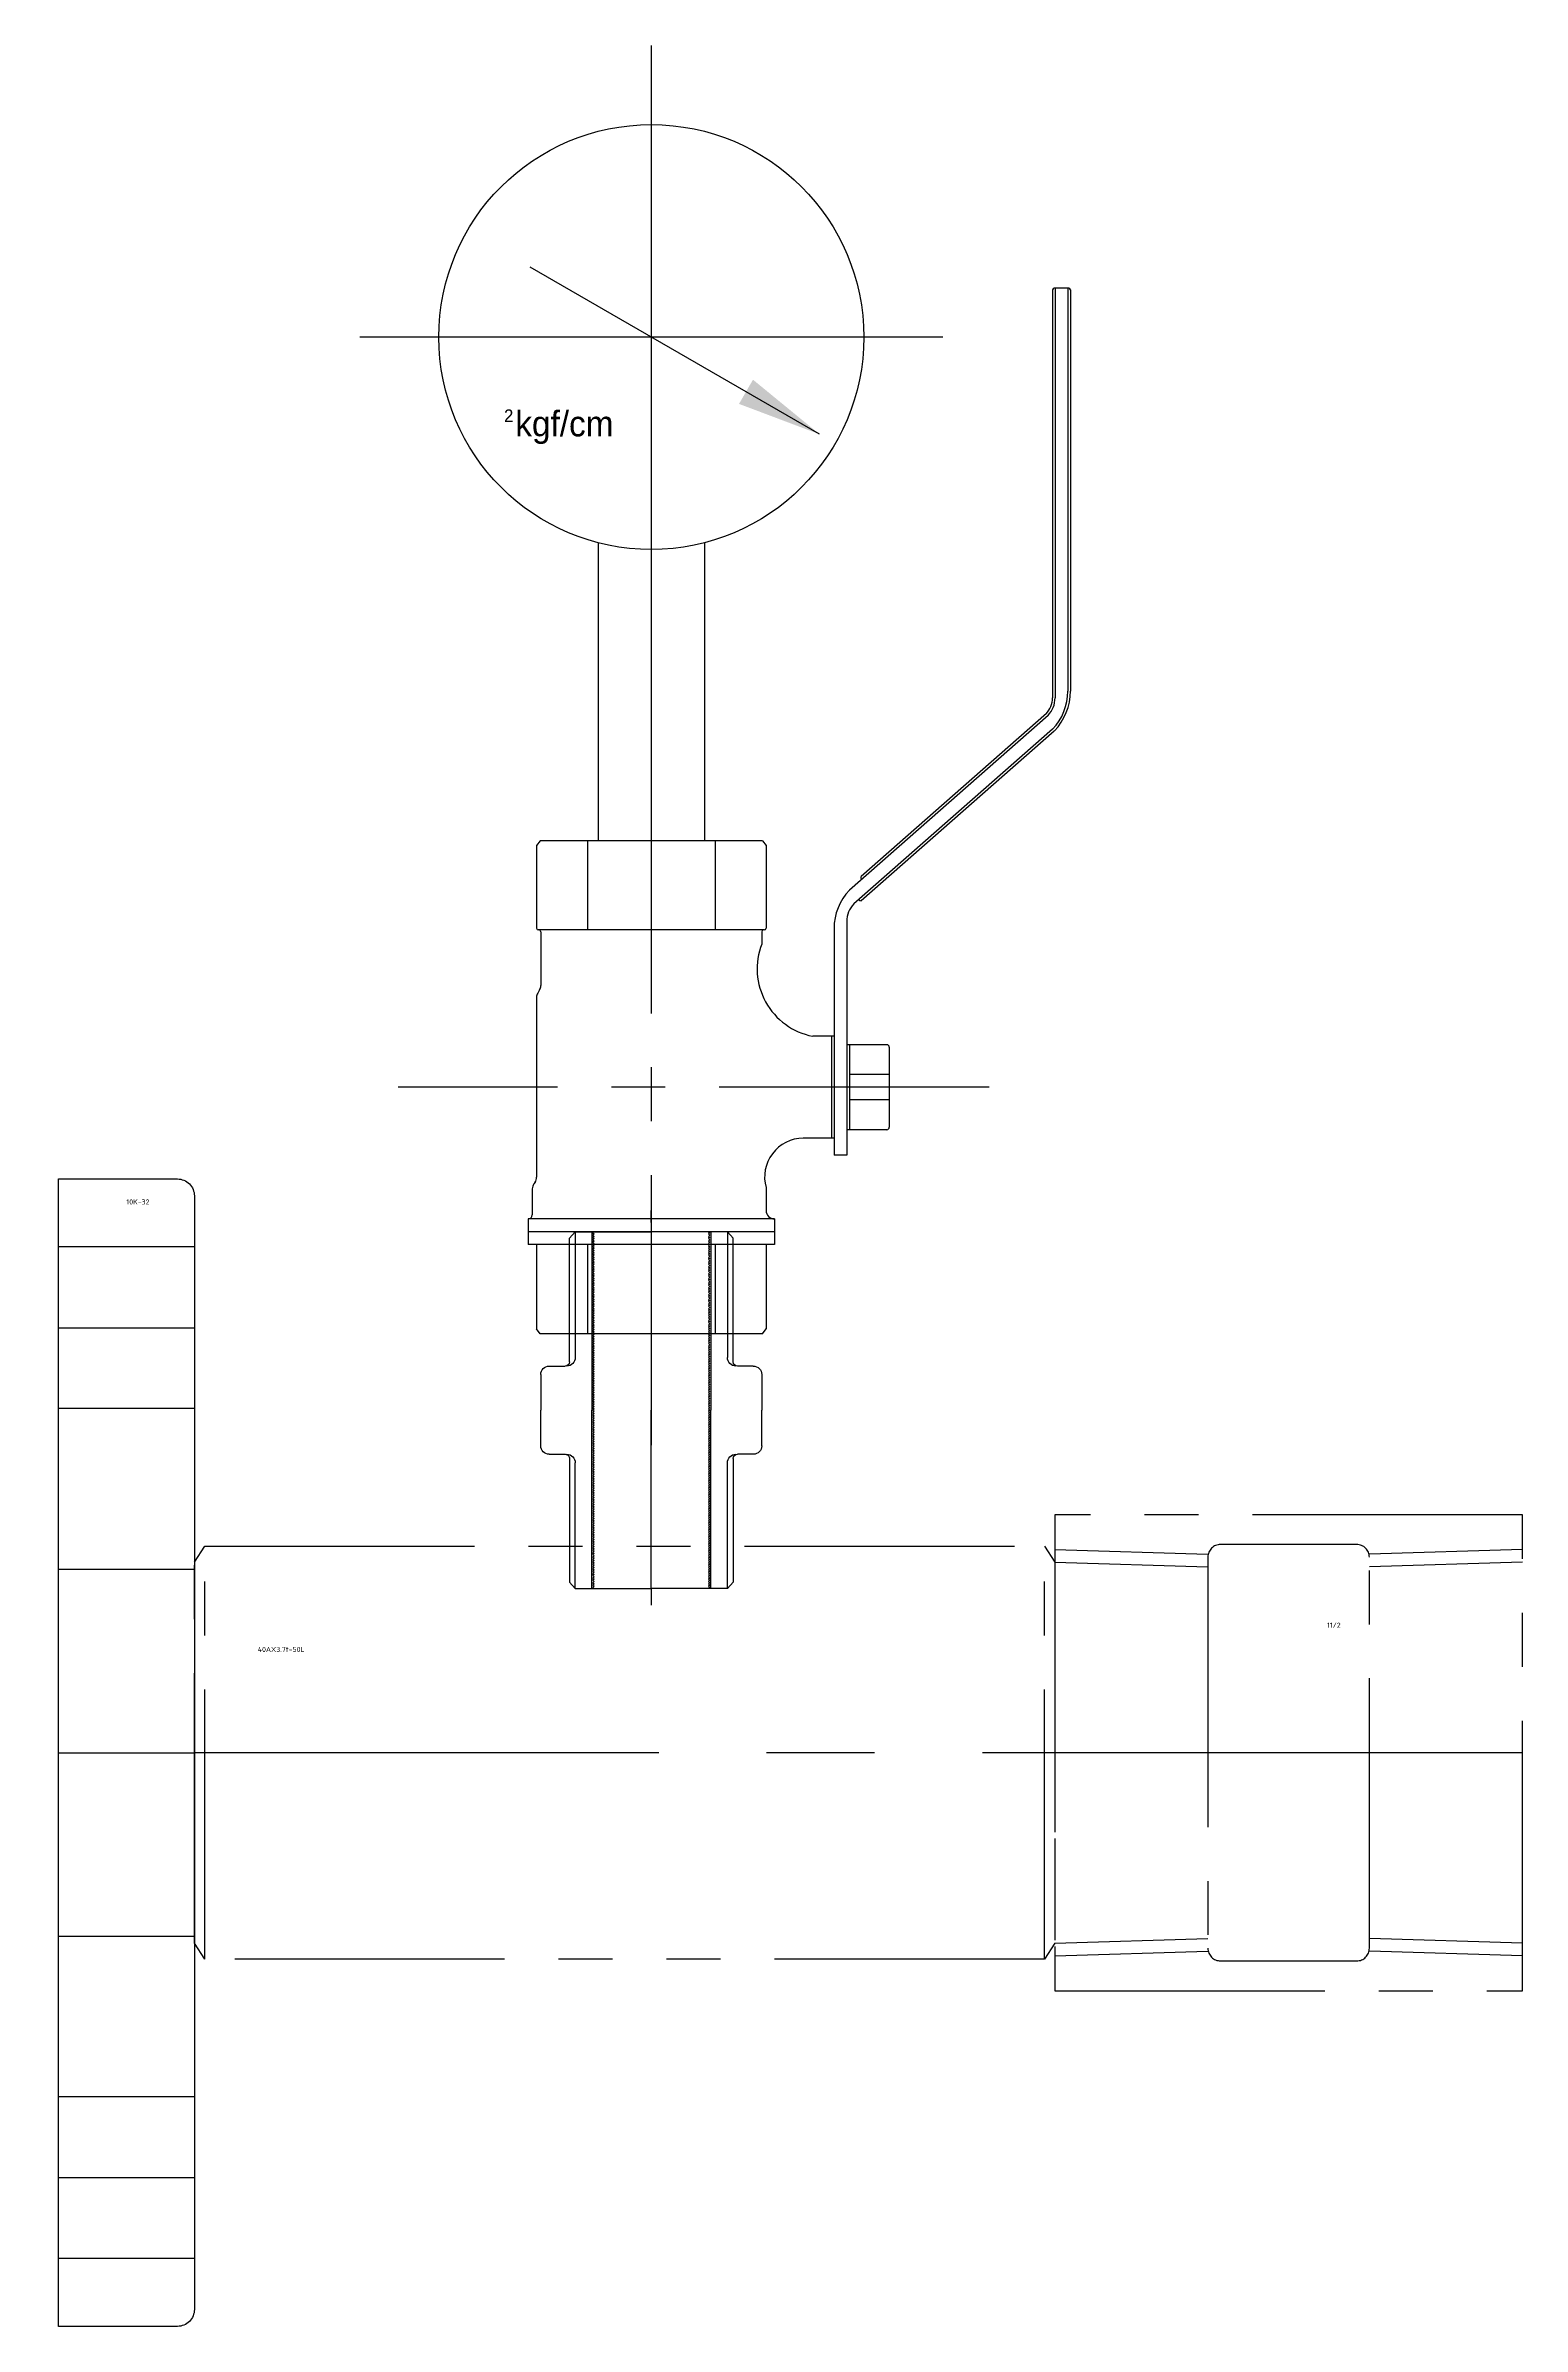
# Model space of a CAD drawing. Header units: millimetres. Extents: x 0 to 37514, y 0 to 8910.
# Drawn here: x 35974.8 to 36148.5, y 440.6 to 708.9 of the extents above; entities that cross this region are included whole.
import ezdxf

# ---------------------------------------------------------------- set-up
doc = ezdxf.new("R2010")
doc.units = ezdxf.units.MM
for name, pattern in [('CENTER', [50.8, 31.75, -6.35, 6.35, -6.35]), ('CENTERX2', [101.6, 63.5, -12.7, 12.7, -12.7]), ('DASHED', [19.05, 12.7, -6.35]), ('PHANTOM', [63.5, 31.75, -6.35, 6.35, -6.35, 6.35, -6.35])]:
    doc.linetypes.add(name, pattern=pattern)
for name, color, linetype in [('2', 2, 'DASHED'), ('BOM-T', 4, 'Continuous'), ('CENTER', 1, 'CENTER'), ('LAYER1', 7, 'CENTER')]:
    doc.layers.add(name, color=color, linetype=linetype)
doc.styles.add('HAN', font='')
doc.styles.get("Standard").update_dxf_attribs({"font": 'ISOCP.SHX', "bigfont": 'WHGTXT.SHX'})
doc.styles.get('HAN').set_extended_font_data('GulimChe')
doc.dimstyles.new('PS-20', dxfattribs={"dimscale": 20, "dimtxt": 3.2, "dimasz": 2.5, "dimexe": 2, "dimexo": 2.5, "dimgap": 2, "dimtad": 1, "dimtoh": 1, "dimrnd": 0.05, "dimzin": 12, "dimdsep": 46, "dimtxsty": 'Standard', "dimcen": 0, "dimclrt": 2, "dimazin": 3, "dimtfac": 1, "dimtofl": 0, "dimtmove": 0, "dimatfit": 3, "dimfxl": 0, "dimtolj": 1, "dimtzin": 0, "dimarcsym": 0})

# ---------------------------------------------------------------- blocks, each defined once
blk = doc.blocks.new('새d23d로운 블럭')
for p, q in [((372718.19, 61523.69), (372718.19, 61521.82)), ((372719.19, 61524.69), (372723.38, 61524.69)), ((372727.57, 61524.69), (372723.38, 61524.69)), ((372728.57, 61523.69), (372728.57, 61521.82)), ((372702.38, 61520.63), (372703.16, 61521.32)), ((372702.38, 61520.63), (372702.38, 61511.69)), ((372702.38, 61520.63), (372717.19, 61520.63)), ((372717.69, 61521.32), (372703.16, 61521.32)), ((372729.07, 61521.32), (372743.6, 61521.32)), ((372744.38, 61520.63), (372729.57, 61520.63)), ((372744.38, 61520.63), (372743.6, 61521.32)), ((372744.38, 61520.63), (372744.38, 61511.69)), ((372702.38, 61518.67), (372723.38, 61518.67)), ((372744.38, 61518.67), (372723.38, 61518.67)), ((372702.38, 61502.74), (372702.38, 61511.69)), ((372744.38, 61502.74), (372744.38, 61511.69)), ((372702.38, 61504.7), (372723.38, 61504.7)), ((372744.38, 61504.7), (372723.38, 61504.7)), ((372702.38, 61502.74), (372703.16, 61502.05)), ((372702.38, 61502.74), (372717.19, 61502.74)), ((372717.69, 61502.05), (372703.16, 61502.05)), ((372718.19, 61499.69), (372718.19, 61501.55)), ((372728.57, 61499.69), (372728.57, 61501.55)), ((372729.07, 61502.05), (372743.6, 61502.05)), ((372744.38, 61502.74), (372729.57, 61502.74)), ((372744.38, 61502.74), (372743.6, 61502.05)), ((372719.19, 61498.69), (372723.38, 61498.69)), ((372727.57, 61498.69), (372723.38, 61498.69))]:
    blk.add_line(p, q)
at = {"color": 4, "lineweight": 30}
for p, q in [((372702.38, 61518.42), (372702.52, 61518.56)), ((372702.52, 61518.56), (372702.65, 61518.42)), ((372702.65, 61518.42), (372702.79, 61518.56)), ((372702.79, 61518.56), (372702.93, 61518.42)), ((372702.93, 61518.42), (372703.07, 61518.56)), ((372703.07, 61518.56), (372703.2, 61518.42)), ((372703.2, 61518.42), (372703.34, 61518.56)), ((372703.34, 61518.56), (372703.48, 61518.42)), ((372703.48, 61518.42), (372703.61, 61518.56)), ((372703.61, 61518.56), (372703.75, 61518.42)), ((372703.75, 61518.42), (372703.89, 61518.56)), ((372703.89, 61518.56), (372704.03, 61518.42)), ((372704.03, 61518.42), (372704.16, 61518.56)), ((372704.16, 61518.56), (372704.3, 61518.42)), ((372704.3, 61518.42), (372704.44, 61518.56)), ((372704.44, 61518.56), (372704.58, 61518.42)), ((372704.58, 61518.42), (372704.71, 61518.56)), ((372704.71, 61518.56), (372704.85, 61518.42)), ((372704.85, 61518.42), (372704.99, 61518.56)), ((372704.99, 61518.56), (372705.12, 61518.42)), ((372705.12, 61518.42), (372705.26, 61518.56)), ((372705.26, 61518.56), (372705.4, 61518.42)), ((372705.4, 61518.42), (372705.54, 61518.56)), ((372705.54, 61518.56), (372705.67, 61518.42)), ((372705.67, 61518.42), (372705.81, 61518.56)), ((372705.81, 61518.56), (372705.95, 61518.42)), ((372705.95, 61518.42), (372706.08, 61518.56)), ((372706.08, 61518.56), (372706.22, 61518.42)), ((372706.22, 61518.42), (372706.36, 61518.56)), ((372706.36, 61518.56), (372706.5, 61518.42)), ((372706.5, 61518.42), (372706.63, 61518.56)), ((372706.63, 61518.56), (372706.77, 61518.42)), ((372706.77, 61518.42), (372706.91, 61518.56)), ((372706.91, 61518.56), (372707.04, 61518.42)), ((372707.04, 61518.42), (372707.18, 61518.56)), ((372707.18, 61518.56), (372707.32, 61518.42)), ((372707.32, 61518.42), (372707.46, 61518.56)), ((372707.46, 61518.56), (372707.59, 61518.42)), ((372707.59, 61518.42), (372707.73, 61518.56)), ((372707.73, 61518.56), (372707.87, 61518.42)), ((372707.87, 61518.42), (372708.01, 61518.56)), ((372708.01, 61518.56), (372708.14, 61518.42)), ((372708.14, 61518.42), (372708.28, 61518.56)), ((372708.28, 61518.56), (372708.42, 61518.42)), ((372708.42, 61518.42), (372708.55, 61518.56)), ((372708.55, 61518.56), (372708.69, 61518.42)), ((372708.69, 61518.42), (372708.83, 61518.56)), ((372708.83, 61518.56), (372708.97, 61518.42)), ((372708.97, 61518.42), (372709.1, 61518.56)), ((372709.1, 61518.56), (372709.24, 61518.42)), ((372709.24, 61518.42), (372709.38, 61518.56)), ((372709.38, 61518.56), (372709.51, 61518.42)), ((372709.51, 61518.42), (372709.65, 61518.56)), ((372709.65, 61518.56), (372709.79, 61518.42)), ((372709.79, 61518.42), (372709.93, 61518.56)), ((372709.93, 61518.56), (372710.06, 61518.42)), ((372710.06, 61518.42), (372710.2, 61518.56)), ((372710.2, 61518.56), (372710.34, 61518.42)), ((372710.34, 61518.42), (372710.47, 61518.56)), ((372710.47, 61518.56), (372710.61, 61518.42)), ((372710.61, 61518.42), (372710.75, 61518.56)), ((372710.75, 61518.56), (372710.89, 61518.42)), ((372710.89, 61518.42), (372711.02, 61518.56)), ((372711.02, 61518.56), (372711.16, 61518.42)), ((372711.16, 61518.42), (372711.3, 61518.56)), ((372711.3, 61518.56), (372711.44, 61518.42)), ((372711.44, 61518.42), (372711.57, 61518.56)), ((372711.57, 61518.56), (372711.71, 61518.42)), ((372711.71, 61518.42), (372711.85, 61518.56)), ((372711.85, 61518.56), (372711.98, 61518.42)), ((372711.98, 61518.42), (372712.12, 61518.56)), ((372712.12, 61518.56), (372712.26, 61518.42)), ((372712.26, 61518.42), (372712.4, 61518.56)), ((372712.4, 61518.56), (372712.53, 61518.42)), ((372712.53, 61518.42), (372712.67, 61518.56)), ((372712.67, 61518.56), (372712.81, 61518.42)), ((372712.81, 61518.42), (372712.94, 61518.56)), ((372712.94, 61518.56), (372713.08, 61518.42)), ((372713.08, 61518.42), (372713.22, 61518.56)), ((372713.22, 61518.56), (372713.36, 61518.42)), ((372713.36, 61518.42), (372713.49, 61518.56)), ((372713.49, 61518.56), (372713.63, 61518.42)), ((372713.63, 61518.42), (372713.77, 61518.56)), ((372713.77, 61518.56), (372713.9, 61518.42)), ((372713.9, 61518.42), (372714.04, 61518.56)), ((372714.04, 61518.56), (372714.18, 61518.42)), ((372714.18, 61518.42), (372714.32, 61518.56)), ((372714.32, 61518.56), (372714.45, 61518.42)), ((372714.45, 61518.42), (372714.59, 61518.56)), ((372714.59, 61518.56), (372714.73, 61518.42)), ((372714.73, 61518.42), (372714.87, 61518.56)), ((372714.87, 61518.56), (372715, 61518.42)), ((372715, 61518.42), (372715.14, 61518.56)), ((372715.14, 61518.56), (372715.28, 61518.42)), ((372715.28, 61518.42), (372715.41, 61518.56)), ((372715.41, 61518.56), (372715.55, 61518.42)), ((372715.55, 61518.42), (372715.69, 61518.56)), ((372715.69, 61518.56), (372715.83, 61518.42)), ((372715.83, 61518.42), (372715.96, 61518.56)), ((372715.96, 61518.56), (372716.1, 61518.42)), ((372716.1, 61518.42), (372716.24, 61518.56)), ((372716.24, 61518.56), (372716.37, 61518.42)), ((372716.37, 61518.42), (372716.51, 61518.56)), ((372716.51, 61518.56), (372716.65, 61518.42)), ((372716.65, 61518.42), (372716.79, 61518.56)), ((372716.79, 61518.56), (372716.92, 61518.42)), ((372716.92, 61518.42), (372717.06, 61518.56)), ((372717.06, 61518.56), (372717.2, 61518.42)), ((372717.2, 61518.42), (372717.33, 61518.56)), ((372717.33, 61518.56), (372717.47, 61518.42)), ((372717.47, 61518.42), (372717.61, 61518.56)), ((372717.61, 61518.56), (372717.75, 61518.42)), ((372717.75, 61518.42), (372717.88, 61518.56)), ((372717.88, 61518.56), (372718.02, 61518.42)), ((372718.02, 61518.42), (372718.16, 61518.56)), ((372718.16, 61518.56), (372718.3, 61518.42)), ((372718.3, 61518.42), (372718.43, 61518.56)), ((372718.43, 61518.56), (372718.57, 61518.42)), ((372718.57, 61518.42), (372718.71, 61518.56)), ((372718.71, 61518.56), (372718.84, 61518.42)), ((372718.84, 61518.42), (372718.98, 61518.56)), ((372718.98, 61518.56), (372719.12, 61518.42)), ((372719.12, 61518.42), (372719.26, 61518.56)), ((372719.26, 61518.56), (372719.39, 61518.42)), ((372719.39, 61518.42), (372719.53, 61518.56)), ((372719.53, 61518.56), (372719.67, 61518.42)), ((372719.67, 61518.42), (372719.8, 61518.56)), ((372719.8, 61518.56), (372719.94, 61518.42)), ((372719.94, 61518.42), (372720.08, 61518.56)), ((372720.08, 61518.56), (372720.22, 61518.42)), ((372720.22, 61518.42), (372720.35, 61518.56)), ((372720.35, 61518.56), (372720.49, 61518.42)), ((372720.49, 61518.42), (372720.63, 61518.56)), ((372720.63, 61518.56), (372720.76, 61518.42)), ((372720.76, 61518.42), (372720.9, 61518.56)), ((372720.9, 61518.56), (372721.04, 61518.42)), ((372721.04, 61518.42), (372721.18, 61518.56)), ((372721.18, 61518.56), (372721.31, 61518.42)), ((372721.31, 61518.42), (372721.45, 61518.56)), ((372721.45, 61518.56), (372721.59, 61518.42)), ((372721.59, 61518.42), (372721.73, 61518.56)), ((372721.73, 61518.56), (372721.86, 61518.42)), ((372721.86, 61518.42), (372722, 61518.56)), ((372722, 61518.56), (372722.14, 61518.42)), ((372722.14, 61518.42), (372722.27, 61518.56)), ((372722.27, 61518.56), (372722.41, 61518.42)), ((372722.41, 61518.42), (372722.55, 61518.56)), ((372722.55, 61518.56), (372722.69, 61518.42)), ((372722.69, 61518.42), (372722.82, 61518.56)), ((372722.82, 61518.56), (372722.96, 61518.42)), ((372722.96, 61518.42), (372723.1, 61518.56)), ((372723.1, 61518.56), (372723.23, 61518.42)), ((372723.23, 61518.42), (372723.37, 61518.56)), ((372723.37, 61518.56), (372723.51, 61518.42)), ((372723.51, 61518.42), (372723.65, 61518.56)), ((372723.65, 61518.56), (372723.78, 61518.42)), ((372723.78, 61518.42), (372723.92, 61518.56)), ((372723.92, 61518.56), (372724.06, 61518.42)), ((372724.06, 61518.42), (372724.19, 61518.56)), ((372724.19, 61518.56), (372724.33, 61518.42)), ((372724.33, 61518.42), (372724.47, 61518.56)), ((372724.47, 61518.56), (372724.61, 61518.42)), ((372724.61, 61518.42), (372724.74, 61518.56)), ((372724.74, 61518.56), (372724.88, 61518.42)), ((372724.88, 61518.42), (372725.02, 61518.56)), ((372725.02, 61518.56), (372725.16, 61518.42)), ((372725.16, 61518.42), (372725.29, 61518.56)), ((372725.29, 61518.56), (372725.43, 61518.42)), ((372725.43, 61518.42), (372725.57, 61518.56)), ((372725.57, 61518.56), (372725.7, 61518.42)), ((372725.7, 61518.42), (372725.84, 61518.56)), ((372725.84, 61518.56), (372725.98, 61518.42)), ((372725.98, 61518.42), (372726.12, 61518.56)), ((372726.12, 61518.56), (372726.25, 61518.42)), ((372726.25, 61518.42), (372726.39, 61518.56)), ((372726.39, 61518.56), (372726.53, 61518.42)), ((372726.53, 61518.42), (372726.66, 61518.56)), ((372726.66, 61518.56), (372726.8, 61518.42)), ((372726.8, 61518.42), (372726.94, 61518.56)), ((372726.94, 61518.56), (372727.08, 61518.42)), ((372727.08, 61518.42), (372727.21, 61518.56)), ((372727.21, 61518.56), (372727.35, 61518.42)), ((372727.35, 61518.42), (372727.49, 61518.56)), ((372727.49, 61518.56), (372727.62, 61518.42)), ((372727.62, 61518.42), (372727.76, 61518.56)), ((372727.76, 61518.56), (372727.9, 61518.42)), ((372727.9, 61518.42), (372728.04, 61518.56)), ((372728.04, 61518.56), (372728.17, 61518.42)), ((372728.17, 61518.42), (372728.31, 61518.56)), ((372728.31, 61518.56), (372728.45, 61518.42)), ((372728.45, 61518.42), (372728.59, 61518.56)), ((372728.59, 61518.56), (372728.72, 61518.42)), ((372728.72, 61518.42), (372728.86, 61518.56)), ((372728.86, 61518.56), (372729, 61518.42)), ((372729, 61518.42), (372729.13, 61518.56)), ((372729.13, 61518.56), (372729.27, 61518.42)), ((372729.27, 61518.42), (372729.41, 61518.56)), ((372729.41, 61518.56), (372729.55, 61518.42)), ((372729.55, 61518.42), (372729.68, 61518.56)), ((372729.68, 61518.56), (372729.82, 61518.42)), ((372729.82, 61518.42), (372729.96, 61518.56)), ((372729.96, 61518.56), (372730.09, 61518.42)), ((372730.09, 61518.42), (372730.23, 61518.56)), ((372730.23, 61518.56), (372730.37, 61518.42)), ((372730.37, 61518.42), (372730.51, 61518.56)), ((372730.51, 61518.56), (372730.64, 61518.42)), ((372730.64, 61518.42), (372730.78, 61518.56)), ((372730.78, 61518.56), (372730.92, 61518.42)), ((372730.92, 61518.42), (372731.05, 61518.56)), ((372731.05, 61518.56), (372731.19, 61518.42)), ((372731.19, 61518.42), (372731.33, 61518.56)), ((372731.33, 61518.56), (372731.47, 61518.42)), ((372731.47, 61518.42), (372731.6, 61518.56)), ((372731.6, 61518.56), (372731.74, 61518.42)), ((372731.74, 61518.42), (372731.88, 61518.56)), ((372731.88, 61518.56), (372732.02, 61518.42)), ((372732.02, 61518.42), (372732.15, 61518.56)), ((372732.15, 61518.56), (372732.29, 61518.42)), ((372732.29, 61518.42), (372732.43, 61518.56)), ((372732.43, 61518.56), (372732.56, 61518.42)), ((372732.56, 61518.42), (372732.7, 61518.56)), ((372732.7, 61518.56), (372732.84, 61518.42)), ((372732.84, 61518.42), (372732.98, 61518.56)), ((372732.98, 61518.56), (372733.11, 61518.42)), ((372733.11, 61518.42), (372733.25, 61518.56)), ((372733.25, 61518.56), (372733.39, 61518.42)), ((372733.39, 61518.42), (372733.52, 61518.56)), ((372733.52, 61518.56), (372733.66, 61518.42)), ((372733.66, 61518.42), (372733.8, 61518.56)), ((372733.8, 61518.56), (372733.94, 61518.42)), ((372733.94, 61518.42), (372734.07, 61518.56)), ((372734.07, 61518.56), (372734.21, 61518.42)), ((372734.21, 61518.42), (372734.35, 61518.56)), ((372734.35, 61518.56), (372734.48, 61518.42)), ((372734.48, 61518.42), (372734.62, 61518.56)), ((372734.62, 61518.56), (372734.76, 61518.42)), ((372734.76, 61518.42), (372734.9, 61518.56)), ((372734.9, 61518.56), (372735.03, 61518.42)), ((372735.03, 61518.42), (372735.17, 61518.56)), ((372735.17, 61518.56), (372735.31, 61518.42)), ((372735.31, 61518.42), (372735.45, 61518.56)), ((372735.45, 61518.56), (372735.58, 61518.42)), ((372735.58, 61518.42), (372735.72, 61518.56)), ((372735.72, 61518.56), (372735.86, 61518.42)), ((372735.86, 61518.42), (372735.99, 61518.56)), ((372735.99, 61518.56), (372736.13, 61518.42)), ((372736.13, 61518.42), (372736.27, 61518.56)), ((372736.27, 61518.56), (372736.41, 61518.42)), ((372736.41, 61518.42), (372736.54, 61518.56)), ((372736.54, 61518.56), (372736.68, 61518.42)), ((372736.68, 61518.42), (372736.82, 61518.56)), ((372736.82, 61518.56), (372736.95, 61518.42)), ((372736.95, 61518.42), (372737.09, 61518.56)), ((372737.09, 61518.56), (372737.23, 61518.42)), ((372737.23, 61518.42), (372737.37, 61518.56)), ((372737.37, 61518.56), (372737.5, 61518.42)), ((372737.5, 61518.42), (372737.64, 61518.56)), ((372737.64, 61518.56), (372737.78, 61518.42)), ((372737.78, 61518.42), (372737.91, 61518.56)), ((372737.91, 61518.56), (372738.05, 61518.42)), ((372738.05, 61518.42), (372738.19, 61518.56)), ((372738.19, 61518.56), (372738.33, 61518.42)), ((372738.33, 61518.42), (372738.46, 61518.56)), ((372738.46, 61518.56), (372738.6, 61518.42)), ((372738.6, 61518.42), (372738.74, 61518.56)), ((372738.74, 61518.56), (372738.88, 61518.42)), ((372738.88, 61518.42), (372739.01, 61518.56)), ((372739.01, 61518.56), (372739.15, 61518.42)), ((372739.15, 61518.42), (372739.29, 61518.56)), ((372739.29, 61518.56), (372739.42, 61518.42)), ((372739.42, 61518.42), (372739.56, 61518.56)), ((372739.56, 61518.56), (372739.7, 61518.42)), ((372739.7, 61518.42), (372739.84, 61518.56)), ((372739.84, 61518.56), (372739.97, 61518.42)), ((372739.97, 61518.42), (372740.11, 61518.56)), ((372740.11, 61518.56), (372740.25, 61518.42)), ((372740.25, 61518.42), (372740.38, 61518.56)), ((372740.38, 61518.56), (372740.52, 61518.42)), ((372740.52, 61518.42), (372740.66, 61518.56)), ((372740.66, 61518.56), (372740.8, 61518.42)), ((372740.8, 61518.42), (372740.93, 61518.56)), ((372740.93, 61518.56), (372741.07, 61518.42)), ((372741.07, 61518.42), (372741.21, 61518.56)), ((372741.21, 61518.56), (372741.34, 61518.42)), ((372741.34, 61518.42), (372741.48, 61518.56)), ((372741.48, 61518.56), (372741.62, 61518.42)), ((372741.62, 61518.42), (372741.76, 61518.56)), ((372741.76, 61518.56), (372741.89, 61518.42)), ((372741.89, 61518.42), (372742.03, 61518.56)), ((372742.03, 61518.56), (372742.17, 61518.42)), ((372742.17, 61518.42), (372742.31, 61518.56)), ((372742.31, 61518.56), (372742.44, 61518.42)), ((372742.44, 61518.42), (372742.58, 61518.56)), ((372742.58, 61518.56), (372742.72, 61518.42)), ((372742.72, 61518.42), (372742.85, 61518.56)), ((372742.85, 61518.56), (372742.99, 61518.42)), ((372742.99, 61518.42), (372743.13, 61518.56)), ((372743.13, 61518.56), (372743.27, 61518.42)), ((372743.27, 61518.42), (372743.4, 61518.56)), ((372743.4, 61518.56), (372743.54, 61518.42)), ((372743.54, 61518.42), (372743.68, 61518.56)), ((372743.68, 61518.56), (372743.81, 61518.42)), ((372743.81, 61518.42), (372743.95, 61518.56)), ((372743.95, 61518.56), (372744.09, 61518.42)), ((372744.09, 61518.42), (372744.23, 61518.56)), ((372744.23, 61518.56), (372744.36, 61518.42)), ((372702.38, 61504.95), (372702.52, 61504.81)), ((372702.52, 61504.81), (372702.65, 61504.95)), ((372702.65, 61504.95), (372702.79, 61504.81)), ((372702.79, 61504.81), (372702.93, 61504.95)), ((372702.93, 61504.95), (372703.07, 61504.81)), ((372703.07, 61504.81), (372703.2, 61504.95)), ((372703.2, 61504.95), (372703.34, 61504.81)), ((372703.34, 61504.81), (372703.48, 61504.95)), ((372703.48, 61504.95), (372703.61, 61504.81)), ((372703.61, 61504.81), (372703.75, 61504.95)), ((372703.75, 61504.95), (372703.89, 61504.81)), ((372703.89, 61504.81), (372704.03, 61504.95)), ((372704.03, 61504.95), (372704.16, 61504.81)), ((372704.16, 61504.81), (372704.3, 61504.95)), ((372704.3, 61504.95), (372704.44, 61504.81)), ((372704.44, 61504.81), (372704.58, 61504.95)), ((372704.58, 61504.95), (372704.71, 61504.81)), ((372704.71, 61504.81), (372704.85, 61504.95)), ((372704.85, 61504.95), (372704.99, 61504.81)), ((372704.99, 61504.81), (372705.12, 61504.95)), ((372705.12, 61504.95), (372705.26, 61504.81)), ((372705.26, 61504.81), (372705.4, 61504.95)), ((372705.4, 61504.95), (372705.54, 61504.81)), ((372705.54, 61504.81), (372705.67, 61504.95)), ((372705.67, 61504.95), (372705.81, 61504.81)), ((372705.81, 61504.81), (372705.95, 61504.95)), ((372705.95, 61504.95), (372706.08, 61504.81)), ((372706.08, 61504.81), (372706.22, 61504.95)), ((372706.22, 61504.95), (372706.36, 61504.81)), ((372706.36, 61504.81), (372706.5, 61504.95)), ((372706.5, 61504.95), (372706.63, 61504.81)), ((372706.63, 61504.81), (372706.77, 61504.95)), ((372706.77, 61504.95), (372706.91, 61504.81)), ((372706.91, 61504.81), (372707.04, 61504.95)), ((372707.04, 61504.95), (372707.18, 61504.81)), ((372707.18, 61504.81), (372707.32, 61504.95)), ((372707.32, 61504.95), (372707.46, 61504.81)), ((372707.46, 61504.81), (372707.59, 61504.95)), ((372707.59, 61504.95), (372707.73, 61504.81)), ((372707.73, 61504.81), (372707.87, 61504.95)), ((372707.87, 61504.95), (372708.01, 61504.81)), ((372708.01, 61504.81), (372708.14, 61504.95)), ((372708.14, 61504.95), (372708.28, 61504.81)), ((372708.28, 61504.81), (372708.42, 61504.95)), ((372708.42, 61504.95), (372708.55, 61504.81)), ((372708.55, 61504.81), (372708.69, 61504.95)), ((372708.69, 61504.95), (372708.83, 61504.81)), ((372708.83, 61504.81), (372708.97, 61504.95)), ((372708.97, 61504.95), (372709.1, 61504.81)), ((372709.1, 61504.81), (372709.24, 61504.95)), ((372709.24, 61504.95), (372709.38, 61504.81)), ((372709.38, 61504.81), (372709.51, 61504.95)), ((372709.51, 61504.95), (372709.65, 61504.81)), ((372709.65, 61504.81), (372709.79, 61504.95)), ((372709.79, 61504.95), (372709.93, 61504.81)), ((372709.93, 61504.81), (372710.06, 61504.95)), ((372710.06, 61504.95), (372710.2, 61504.81)), ((372710.2, 61504.81), (372710.34, 61504.95)), ((372710.34, 61504.95), (372710.47, 61504.81)), ((372710.47, 61504.81), (372710.61, 61504.95)), ((372710.61, 61504.95), (372710.75, 61504.81)), ((372710.75, 61504.81), (372710.89, 61504.95)), ((372710.89, 61504.95), (372711.02, 61504.81)), ((372711.02, 61504.81), (372711.16, 61504.95)), ((372711.16, 61504.95), (372711.3, 61504.81)), ((372711.3, 61504.81), (372711.44, 61504.95)), ((372711.44, 61504.95), (372711.57, 61504.81)), ((372711.57, 61504.81), (372711.71, 61504.95)), ((372711.71, 61504.95), (372711.85, 61504.81)), ((372711.85, 61504.81), (372711.98, 61504.95)), ((372711.98, 61504.95), (372712.12, 61504.81)), ((372712.12, 61504.81), (372712.26, 61504.95)), ((372712.26, 61504.95), (372712.4, 61504.81)), ((372712.4, 61504.81), (372712.53, 61504.95)), ((372712.53, 61504.95), (372712.67, 61504.81)), ((372712.67, 61504.81), (372712.81, 61504.95)), ((372712.81, 61504.95), (372712.94, 61504.81)), ((372712.94, 61504.81), (372713.08, 61504.95)), ((372713.08, 61504.95), (372713.22, 61504.81)), ((372713.22, 61504.81), (372713.36, 61504.95)), ((372713.36, 61504.95), (372713.49, 61504.81)), ((372713.49, 61504.81), (372713.63, 61504.95)), ((372713.63, 61504.95), (372713.77, 61504.81)), ((372713.77, 61504.81), (372713.9, 61504.95)), ((372713.9, 61504.95), (372714.04, 61504.81)), ((372714.04, 61504.81), (372714.18, 61504.95)), ((372714.18, 61504.95), (372714.32, 61504.81)), ((372714.32, 61504.81), (372714.45, 61504.95)), ((372714.45, 61504.95), (372714.59, 61504.81)), ((372714.59, 61504.81), (372714.73, 61504.95)), ((372714.73, 61504.95), (372714.87, 61504.81)), ((372714.87, 61504.81), (372715, 61504.95)), ((372715, 61504.95), (372715.14, 61504.81)), ((372715.14, 61504.81), (372715.28, 61504.95)), ((372715.28, 61504.95), (372715.41, 61504.81)), ((372715.41, 61504.81), (372715.55, 61504.95)), ((372715.55, 61504.95), (372715.69, 61504.81)), ((372715.69, 61504.81), (372715.83, 61504.95)), ((372715.83, 61504.95), (372715.96, 61504.81)), ((372715.96, 61504.81), (372716.1, 61504.95)), ((372716.1, 61504.95), (372716.24, 61504.81)), ((372716.24, 61504.81), (372716.37, 61504.95)), ((372716.37, 61504.95), (372716.51, 61504.81)), ((372716.51, 61504.81), (372716.65, 61504.95)), ((372716.65, 61504.95), (372716.79, 61504.81)), ((372716.79, 61504.81), (372716.92, 61504.95)), ((372716.92, 61504.95), (372717.06, 61504.81)), ((372717.06, 61504.81), (372717.2, 61504.95)), ((372717.2, 61504.95), (372717.33, 61504.81)), ((372717.33, 61504.81), (372717.47, 61504.95)), ((372717.47, 61504.95), (372717.61, 61504.81)), ((372717.61, 61504.81), (372717.75, 61504.95)), ((372717.75, 61504.95), (372717.88, 61504.81)), ((372717.88, 61504.81), (372718.02, 61504.95)), ((372718.02, 61504.95), (372718.16, 61504.81)), ((372718.16, 61504.81), (372718.3, 61504.95)), ((372718.3, 61504.95), (372718.43, 61504.81)), ((372718.43, 61504.81), (372718.57, 61504.95)), ((372718.57, 61504.95), (372718.71, 61504.81)), ((372718.71, 61504.81), (372718.84, 61504.95)), ((372718.84, 61504.95), (372718.98, 61504.81)), ((372718.98, 61504.81), (372719.12, 61504.95)), ((372719.12, 61504.95), (372719.26, 61504.81)), ((372719.26, 61504.81), (372719.39, 61504.95)), ((372719.39, 61504.95), (372719.53, 61504.81)), ((372719.53, 61504.81), (372719.67, 61504.95)), ((372719.67, 61504.95), (372719.8, 61504.81)), ((372719.8, 61504.81), (372719.94, 61504.95)), ((372719.94, 61504.95), (372720.08, 61504.81)), ((372720.08, 61504.81), (372720.22, 61504.95)), ((372720.22, 61504.95), (372720.35, 61504.81)), ((372720.35, 61504.81), (372720.49, 61504.95)), ((372720.49, 61504.95), (372720.63, 61504.81)), ((372720.63, 61504.81), (372720.76, 61504.95)), ((372720.76, 61504.95), (372720.9, 61504.81)), ((372720.9, 61504.81), (372721.04, 61504.95)), ((372721.04, 61504.95), (372721.18, 61504.81)), ((372721.18, 61504.81), (372721.31, 61504.95)), ((372721.31, 61504.95), (372721.45, 61504.81)), ((372721.45, 61504.81), (372721.59, 61504.95)), ((372721.59, 61504.95), (372721.73, 61504.81)), ((372721.73, 61504.81), (372721.86, 61504.95)), ((372721.86, 61504.95), (372722, 61504.81)), ((372722, 61504.81), (372722.14, 61504.95)), ((372722.14, 61504.95), (372722.27, 61504.81)), ((372722.27, 61504.81), (372722.41, 61504.95)), ((372722.41, 61504.95), (372722.55, 61504.81)), ((372722.55, 61504.81), (372722.69, 61504.95)), ((372722.69, 61504.95), (372722.82, 61504.81)), ((372722.82, 61504.81), (372722.96, 61504.95)), ((372722.96, 61504.95), (372723.1, 61504.81)), ((372723.1, 61504.81), (372723.23, 61504.95)), ((372723.23, 61504.95), (372723.37, 61504.81)), ((372723.37, 61504.81), (372723.51, 61504.95)), ((372723.51, 61504.95), (372723.65, 61504.81)), ((372723.65, 61504.81), (372723.78, 61504.95)), ((372723.78, 61504.95), (372723.92, 61504.81)), ((372723.92, 61504.81), (372724.06, 61504.95)), ((372724.06, 61504.95), (372724.19, 61504.81)), ((372724.19, 61504.81), (372724.33, 61504.95)), ((372724.33, 61504.95), (372724.47, 61504.81)), ((372724.47, 61504.81), (372724.61, 61504.95)), ((372724.61, 61504.95), (372724.74, 61504.81)), ((372724.74, 61504.81), (372724.88, 61504.95)), ((372724.88, 61504.95), (372725.02, 61504.81)), ((372725.02, 61504.81), (372725.16, 61504.95)), ((372725.16, 61504.95), (372725.29, 61504.81)), ((372725.29, 61504.81), (372725.43, 61504.95)), ((372725.43, 61504.95), (372725.57, 61504.81)), ((372725.57, 61504.81), (372725.7, 61504.95)), ((372725.7, 61504.95), (372725.84, 61504.81)), ((372725.84, 61504.81), (372725.98, 61504.95)), ((372725.98, 61504.95), (372726.12, 61504.81)), ((372726.12, 61504.81), (372726.25, 61504.95)), ((372726.25, 61504.95), (372726.39, 61504.81)), ((372726.39, 61504.81), (372726.53, 61504.95)), ((372726.53, 61504.95), (372726.66, 61504.81)), ((372726.66, 61504.81), (372726.8, 61504.95)), ((372726.8, 61504.95), (372726.94, 61504.81)), ((372726.94, 61504.81), (372727.08, 61504.95)), ((372727.08, 61504.95), (372727.21, 61504.81)), ((372727.21, 61504.81), (372727.35, 61504.95)), ((372727.35, 61504.95), (372727.49, 61504.81)), ((372727.49, 61504.81), (372727.62, 61504.95)), ((372727.62, 61504.95), (372727.76, 61504.81)), ((372727.76, 61504.81), (372727.9, 61504.95)), ((372727.9, 61504.95), (372728.04, 61504.81)), ((372728.04, 61504.81), (372728.17, 61504.95)), ((372728.17, 61504.95), (372728.31, 61504.81)), ((372728.31, 61504.81), (372728.45, 61504.95)), ((372728.45, 61504.95), (372728.59, 61504.81)), ((372728.59, 61504.81), (372728.72, 61504.95)), ((372728.72, 61504.95), (372728.86, 61504.81)), ((372728.86, 61504.81), (372729, 61504.95)), ((372729, 61504.95), (372729.13, 61504.81)), ((372729.13, 61504.81), (372729.27, 61504.95)), ((372729.27, 61504.95), (372729.41, 61504.81)), ((372729.41, 61504.81), (372729.55, 61504.95)), ((372729.55, 61504.95), (372729.68, 61504.81)), ((372729.68, 61504.81), (372729.82, 61504.95)), ((372729.82, 61504.95), (372729.96, 61504.81)), ((372729.96, 61504.81), (372730.09, 61504.95)), ((372730.09, 61504.95), (372730.23, 61504.81)), ((372730.23, 61504.81), (372730.37, 61504.95)), ((372730.37, 61504.95), (372730.51, 61504.81)), ((372730.51, 61504.81), (372730.64, 61504.95)), ((372730.64, 61504.95), (372730.78, 61504.81)), ((372730.78, 61504.81), (372730.92, 61504.95)), ((372730.92, 61504.95), (372731.05, 61504.81)), ((372731.05, 61504.81), (372731.19, 61504.95)), ((372731.19, 61504.95), (372731.33, 61504.81)), ((372731.33, 61504.81), (372731.47, 61504.95)), ((372731.47, 61504.95), (372731.6, 61504.81)), ((372731.6, 61504.81), (372731.74, 61504.95)), ((372731.74, 61504.95), (372731.88, 61504.81)), ((372731.88, 61504.81), (372732.02, 61504.95)), ((372732.02, 61504.95), (372732.15, 61504.81)), ((372732.15, 61504.81), (372732.29, 61504.95)), ((372732.29, 61504.95), (372732.43, 61504.81)), ((372732.43, 61504.81), (372732.56, 61504.95)), ((372732.56, 61504.95), (372732.7, 61504.81)), ((372732.7, 61504.81), (372732.84, 61504.95)), ((372732.84, 61504.95), (372732.98, 61504.81)), ((372732.98, 61504.81), (372733.11, 61504.95)), ((372733.11, 61504.95), (372733.25, 61504.81)), ((372733.25, 61504.81), (372733.39, 61504.95)), ((372733.39, 61504.95), (372733.52, 61504.81)), ((372733.52, 61504.81), (372733.66, 61504.95)), ((372733.66, 61504.95), (372733.8, 61504.81)), ((372733.8, 61504.81), (372733.94, 61504.95)), ((372733.94, 61504.95), (372734.07, 61504.81)), ((372734.07, 61504.81), (372734.21, 61504.95)), ((372734.21, 61504.95), (372734.35, 61504.81)), ((372734.35, 61504.81), (372734.48, 61504.95)), ((372734.48, 61504.95), (372734.62, 61504.81)), ((372734.62, 61504.81), (372734.76, 61504.95)), ((372734.76, 61504.95), (372734.9, 61504.81)), ((372734.9, 61504.81), (372735.03, 61504.95)), ((372735.03, 61504.95), (372735.17, 61504.81)), ((372735.17, 61504.81), (372735.31, 61504.95)), ((372735.31, 61504.95), (372735.45, 61504.81)), ((372735.45, 61504.81), (372735.58, 61504.95)), ((372735.58, 61504.95), (372735.72, 61504.81)), ((372735.72, 61504.81), (372735.86, 61504.95)), ((372735.86, 61504.95), (372735.99, 61504.81)), ((372735.99, 61504.81), (372736.13, 61504.95)), ((372736.13, 61504.95), (372736.27, 61504.81)), ((372736.27, 61504.81), (372736.41, 61504.95)), ((372736.41, 61504.95), (372736.54, 61504.81)), ((372736.54, 61504.81), (372736.68, 61504.95)), ((372736.68, 61504.95), (372736.82, 61504.81)), ((372736.82, 61504.81), (372736.95, 61504.95)), ((372736.95, 61504.95), (372737.09, 61504.81)), ((372737.09, 61504.81), (372737.23, 61504.95)), ((372737.23, 61504.95), (372737.37, 61504.81)), ((372737.37, 61504.81), (372737.5, 61504.95)), ((372737.5, 61504.95), (372737.64, 61504.81)), ((372737.64, 61504.81), (372737.78, 61504.95)), ((372737.78, 61504.95), (372737.91, 61504.81)), ((372737.91, 61504.81), (372738.05, 61504.95)), ((372738.05, 61504.95), (372738.19, 61504.81)), ((372738.19, 61504.81), (372738.33, 61504.95)), ((372738.33, 61504.95), (372738.46, 61504.81)), ((372738.46, 61504.81), (372738.6, 61504.95)), ((372738.6, 61504.95), (372738.74, 61504.81)), ((372738.74, 61504.81), (372738.88, 61504.95)), ((372738.88, 61504.95), (372739.01, 61504.81)), ((372739.01, 61504.81), (372739.15, 61504.95)), ((372739.15, 61504.95), (372739.29, 61504.81)), ((372739.29, 61504.81), (372739.42, 61504.95)), ((372739.42, 61504.95), (372739.56, 61504.81)), ((372739.56, 61504.81), (372739.7, 61504.95)), ((372739.7, 61504.95), (372739.84, 61504.81)), ((372739.84, 61504.81), (372739.97, 61504.95)), ((372739.97, 61504.95), (372740.11, 61504.81)), ((372740.11, 61504.81), (372740.25, 61504.95)), ((372740.25, 61504.95), (372740.38, 61504.81)), ((372740.38, 61504.81), (372740.52, 61504.95)), ((372740.52, 61504.95), (372740.66, 61504.81)), ((372740.66, 61504.81), (372740.8, 61504.95)), ((372740.8, 61504.95), (372740.93, 61504.81)), ((372740.93, 61504.81), (372741.07, 61504.95)), ((372741.07, 61504.95), (372741.21, 61504.81)), ((372741.21, 61504.81), (372741.34, 61504.95)), ((372741.34, 61504.95), (372741.48, 61504.81)), ((372741.48, 61504.81), (372741.62, 61504.95)), ((372741.62, 61504.95), (372741.76, 61504.81)), ((372741.76, 61504.81), (372741.89, 61504.95)), ((372741.89, 61504.95), (372742.03, 61504.81)), ((372742.03, 61504.81), (372742.17, 61504.95)), ((372742.17, 61504.95), (372742.31, 61504.81)), ((372742.31, 61504.81), (372742.44, 61504.95)), ((372742.44, 61504.95), (372742.58, 61504.81)), ((372742.58, 61504.81), (372742.72, 61504.95)), ((372742.72, 61504.95), (372742.85, 61504.81)), ((372742.85, 61504.81), (372742.99, 61504.95)), ((372742.99, 61504.95), (372743.13, 61504.81)), ((372743.13, 61504.81), (372743.27, 61504.95)), ((372743.27, 61504.95), (372743.4, 61504.81)), ((372743.4, 61504.81), (372743.54, 61504.95)), ((372743.54, 61504.95), (372743.68, 61504.81)), ((372743.68, 61504.81), (372743.81, 61504.95)), ((372743.81, 61504.95), (372743.95, 61504.81)), ((372743.95, 61504.81), (372744.09, 61504.95)), ((372744.09, 61504.95), (372744.23, 61504.81)), ((372744.23, 61504.81), (372744.36, 61504.95))]:
    blk.add_line(p, q, dxfattribs=at)
at = {"color": 1, "linetype": 'CENTER'}
for p, q in [((372701.3, 61511.69), (372699.89, 61511.69)), ((372702.38, 61511.69), (372723.38, 61511.69)), ((372744.38, 61511.69), (372723.38, 61511.69)), ((372744.38, 61511.69), (372746.34, 61511.69))]:
    blk.add_line(p, q, dxfattribs=at)
for centre, radius, start, end in [((372719.19, 61523.69), 1, 90, 180), ((372727.57, 61523.69), 1, 0, 90), ((372717.19, 61521.63), 1, 270, 0), ((372717.69, 61521.82), 0.5, 270, 0), ((372729.07, 61521.82), 0.5, 180, 270), ((372729.57, 61521.63), 1, 180, 270), ((372717.19, 61501.74), 1, 0, 90), ((372717.69, 61501.55), 0.5, 0, 90), ((372729.57, 61501.74), 1, 90, 180), ((372729.07, 61501.55), 0.5, 90, 180), ((372719.19, 61499.69), 1, 180, 270), ((372727.57, 61499.69), 1, 270, 0)]:
    blk.add_arc(centre, radius, start, end)
blk = doc.blocks.new('BA-15S')
for p, q in [((-94, 49.1), (-94, 47.4)), ((-94, 49), (-46.61, 49)), ((-93.8, 49.3), (-46.61, 49.3)), ((-94, 47.5), (-45.81, 47.5)), ((-93.8, 47.2), (-45.81, 47.2)), ((-43.96, 46.47), (-24.81, 24.69)), ((-43.74, 46.67), (-23.18, 23.3)), ((-42.12, 47.2), (-21.57, 23.83)), ((-41.9, 47.4), (-21.92, 24.69)), ((-5, 27.7), (-5, 23)), ((-4.7, 28), (4.7, 28)), ((-1.5, 28), (-1.5, 23.3)), ((1.5, 28), (1.5, 23.3)), ((5, 27.7), (5, 23)), ((-19.5, 23), (8, 23)), ((-18.69, 21.5), (8, 21.5)), ((-6, 21.5), (-6, 19)), ((-5, 23.3), (5, 23.3)), ((6, 21.5), (6, 17.87)), ((8, 23), (8, 21.5)), ((-6, 21.2), (6, 21.2)), ((-29, 13.07), (-28.43, 13.5)), ((-28.43, 13.5), (-18.7, 13.5)), ((11.82, 13.5), (14.5, 13.5)), ((15.5, 14.5), (15.5, -14.5)), ((15.5, 14.5), (18.5, 14.5)), ((17, 14.5), (17, -14.5)), ((18.5, 14.5), (18.5, -14.5)), ((18.5, 13.5), (28.43, 13.5)), ((29, 13.07), (28.43, 13.5)), ((-29, 13.07), (-29, -13.07)), ((-18.5, 13.3), (-18.5, -13.3)), ((-18.3, 13), (-16.85, 13)), ((29, 13.07), (29, -13.07)), ((-29, 7.5), (-18.5, 7.5)), ((18.5, 7.5), (29, 7.5)), ((-29, -7.5), (-18.5, -7.5)), ((18.5, -7.5), (29, -7.5)), ((-29, -13.07), (-28.43, -13.5)), ((-18.3, -13), (-11.96, -13)), ((-11.45, -13.14), (-11.08, -13.36)), ((29, -13.07), (28.43, -13.5)), ((-28.43, -13.5), (-18.7, -13.5)), ((-10.57, -13.5), (10.6, -13.5)), ((11.17, -13.68), (11.38, -13.82)), ((11.95, -14), (15, -14)), ((15.5, -14.5), (18.5, -14.5)), ((18.5, -13.5), (28.43, -13.5))]:
    blk.add_line(p, q)
for centre, radius, start, end in [((-93.8, 49.1), 0.2, 90, 180), ((-46.61, 42.5), 6.8, 46.3554, 90), ((-46.61, 42.5), 6.5, 46.3554, 90), ((-93.8, 47.4), 0.2, 180, 270), ((-45.81, 44.5), 3, 46.3554, 90), ((-45.81, 44.5), 2.7, 46.3554, 90), ((-4.7, 27.7), 0.3, 90, 180), ((4.7, 27.7), 0.3, 0, 90), ((-24.64, 25.01), 0.361, 242.7801, 305.5801), ((-22.49, 24.78), 0.573, 317.5746, 350.5384), ((-18.69, 28), 6.5, 226.3554, 270), ((-19.5, 26), 3, 226.3554, 270), ((-13.92, 20.51), 8.06, 248.7108, 349.0655), ((-15.77, 18.54), 9.78, 2.6136, 2.7057), ((10.58, 17.91), 4.58, 180.5334, 285.628), ((-18.7, 13.3), 0.2, 0, 90), ((14.5, 14.5), 1, 270, 0), ((-18.3, 13.2), 0.2, 180, 270), ((-18.7, -13.3), 0.2, 270, 0), ((-18.3, -13.2), 0.2, 90, 180), ((-11.96, -14), 1, 59.2005, 90), ((-10.57, -12.5), 1, 239.2005, 270), ((10.6, -14.5), 1, 55.4536, 90), ((11.95, -13), 1, 235.4536, 270), ((15, -14.5), 0.5, 0, 90)]:
    blk.add_arc(centre, radius, start, end)
at = {"layer": 'CENTER'}
for p, q in [((0, 39.75), (0, -29.79)), ((-40.44, 0), (47, 0))]:
    blk.add_line(p, q, dxfattribs=at)
blk = doc.blocks.new('A$C08B4086C')
for p, q in [((16, 59.5), (0, 59.5)), ((16, 40.5), (0, 40.5)), ((0, 21.6), (16, 21.6)), ((0, -21.6), (16, -21.6)), ((16, -40.5), (0, -40.5)), ((16, -59.5), (0, -59.5))]:
    blk.add_line(p, q)
at = {"color": 6, "linetype": 'PHANTOM'}
for p, q in [((172.22, 28), (117.22, 28)), ((117.22, 28), (117.22, -28)), ((172.22, -28), (172.22, 28)), ((17.22, -24.3), (17.22, 24.3)), ((116, -24.3), (116, 24.3)), ((152.72, 24.5), (136.72, 24.5)), ((117.22, 23.9), (135.22, 23.34)), ((117.22, 22.42), (135.22, 21.86)), ((135.22, 23), (135.22, -23)), ((172.22, 23.9), (154.22, 23.34)), ((154.22, -23), (154.22, 23)), ((172.22, 22.42), (154.22, 21.86)), ((117.22, -22.42), (135.22, -21.86)), ((117.22, -23.9), (135.22, -23.34)), ((172.22, -22.42), (154.22, -21.86)), ((172.22, -23.9), (154.22, -23.34)), ((136.72, -24.5), (152.72, -24.5)), ((117.22, -28), (172.22, -28))]:
    blk.add_line(p, q, dxfattribs=at)
at = {"color": 1, "linetype": 'CENTERX2'}
blk.add_line((172.22, 0), (16, 0), dxfattribs=at)
blk.add_lwpolyline([(0, 67.5), (14, 67.5, -0.414214), (16, 65.5), (16, -65.5, -0.414214), (14, -67.5), (0, -67.5)], format="xyb", close=True)
at = {"color": 6, "linetype": 'PHANTOM'}
blk.add_lwpolyline([(116, -24.3), (17.22, -24.3), (16, -22.4), (16, 22.4), (17.22, 24.3), (116, 24.3), (117.22, 22.4), (117.22, -22.4)], close=True, dxfattribs=at)
for centre, start, end in [((136.72, 23), 90, 180), ((152.72, 23), 0, 89.9962), ((136.72, -23), 180.0038, 270), ((152.72, -23), 270.0038, 359.9962)]:
    blk.add_arc(centre, 1.5, start, end, dxfattribs=at)
at = {"layer": 'CENTER'}
for p, q in [((0, 50), (16, 50)), ((0, 0), (16, 0)), ((0, -50), (16, -50))]:
    blk.add_line(p, q, dxfattribs=at)
at = {"color": 6, "linetype": 'PHANTOM'}
for s, p in [('11/2', (149.24, 14.7)), ('40AX3.7t-50L', (23.46, 11.85))]:
    blk.add_text(s, height=0.6, dxfattribs=at).set_placement(p)
at = {"layer": 'BOM-T', "color": 4}
blk.add_text('10K-32', height=0.6, dxfattribs=at).set_placement((8, 64.5))
blk = doc.blocks.new('A$C61AE7157')
at = {"layer": '2'}
blk.add_line((-215, 75), (55, 75), dxfattribs=at)
blk = doc.blocks.new('A$C48553C5C')
at = {"color": 6}
for p, q in [((141.5, 217.35), (141.5, 182.3)), ((154, 217.35), (154, 182.3))]:
    blk.add_line(p, q, dxfattribs=at)
blk.add_circle((147.75, 241.56), 25, dxfattribs=at)
at = {"layer": 'LAYER1', "ltscale": 3}
for p, q in [((147.75, 275.85), (147.75, 207.26)), ((182.05, 241.56), (113.46, 241.56)), ((147.75, 216.56), (147.75, 182.3))]:
    blk.add_line(p, q, dxfattribs=at)
for name, p in [('A$C61AE7157', (30, 0)), ('A$C08B4086C', (78, 75))]:
    blk.add_blockref(name, p)
at = {"extrusion": (0, 0, -1), "xscale": -1, "zscale": -1, "rotation": 90}
blk.add_blockref('BA-15S', (-147.75, 153.3), dxfattribs=at)
at = {"color": 1, "extrusion": (0, 0, -1), "zscale": -1, "rotation": 270}
blk.add_blockref('새d23d로운 블럭', (-61659.44, 372838.68), dxfattribs=at)
at = {"color": 2, "attachment_point": 7, "style": 'HAN'}
for s, insert, char_height in [('\\A1;{\\fGulim|b0|i0|c129|p50;2}', (130.43, 231.55), 1.5), ('\\A1;{\\fGulim|b0|i0|c129|p50;kgf/cm}', (131.75, 228.97), 3)]:
    blk.add_mtext(s, dxfattribs=dict(at, insert=insert, char_height=char_height))
at = {"color": 1}
blk.add_leader([(167.55, 230.12, 2745.7), (133.49, 249.79, 2745.7)], dimstyle='PS-20', override={"dimscale": 5, "dimasz": 2, "dimtad": 0}, dxfattribs=at)

msp = doc.modelspace()

# ---------------------------------------------------------------- block references
msp.add_blockref('A$C48553C5C', (35898.324, 433.078))

doc.saveas('drawing.dxf')
